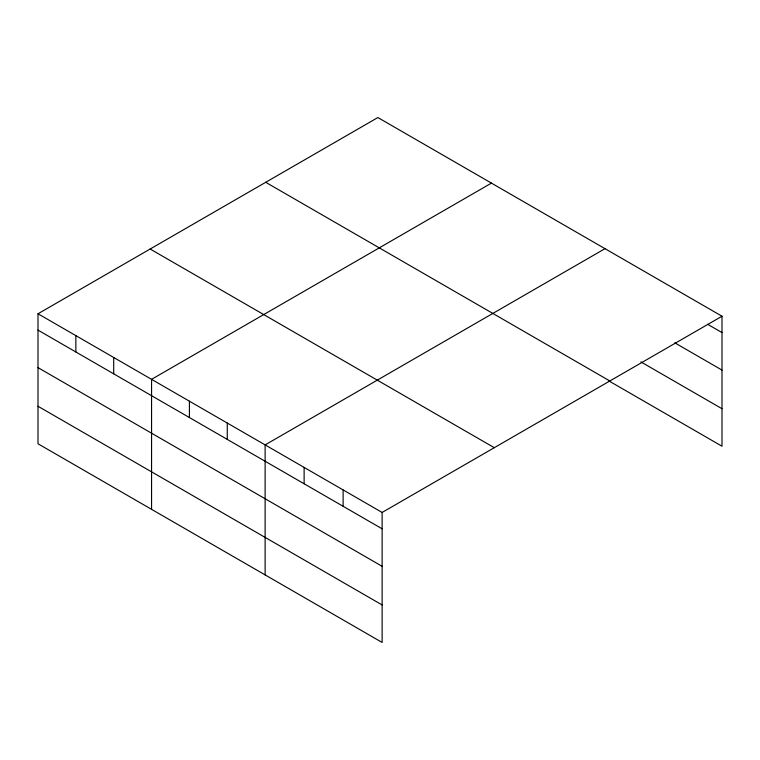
<?xml version="1.0" encoding="UTF-8"?>
<svg xmlns="http://www.w3.org/2000/svg" width="760" height="760" viewBox="0 0 760 760"><rect width="100%" height="100%" fill="white"/><g stroke="black" fill="none" stroke-linecap="round" stroke-linejoin="round"><path stroke-width="1.14" d="M38 313.776L382.128 512.449L382.128 642.457L38 443.773L38 313.776L377.872 117.543L722 316.226L722 446.224L609.102 381.045M491.435 183.112L151.563 379.335L151.563 509.342M604.998 248.672L265.126 444.904L265.126 574.902M382.128 512.449L722 316.226M707.636 324.283L722 332.576M674.785 342.827L722 370.082M640.917 361.912L722 408.719M265.715 182.305L609.843 380.978M150.157 249.014L494.285 447.697M38 330.125L382.128 528.808M38 367.631L382.128 566.304M38 406.267L382.128 604.95M343.121 489.934L343.121 506.283M304.123 467.419L304.123 483.769M227.268 423.044L227.268 439.394M189.411 401.195L189.411 417.544M113.705 357.485L113.705 373.834M75.857 335.625L75.857 351.984"/></g></svg>
